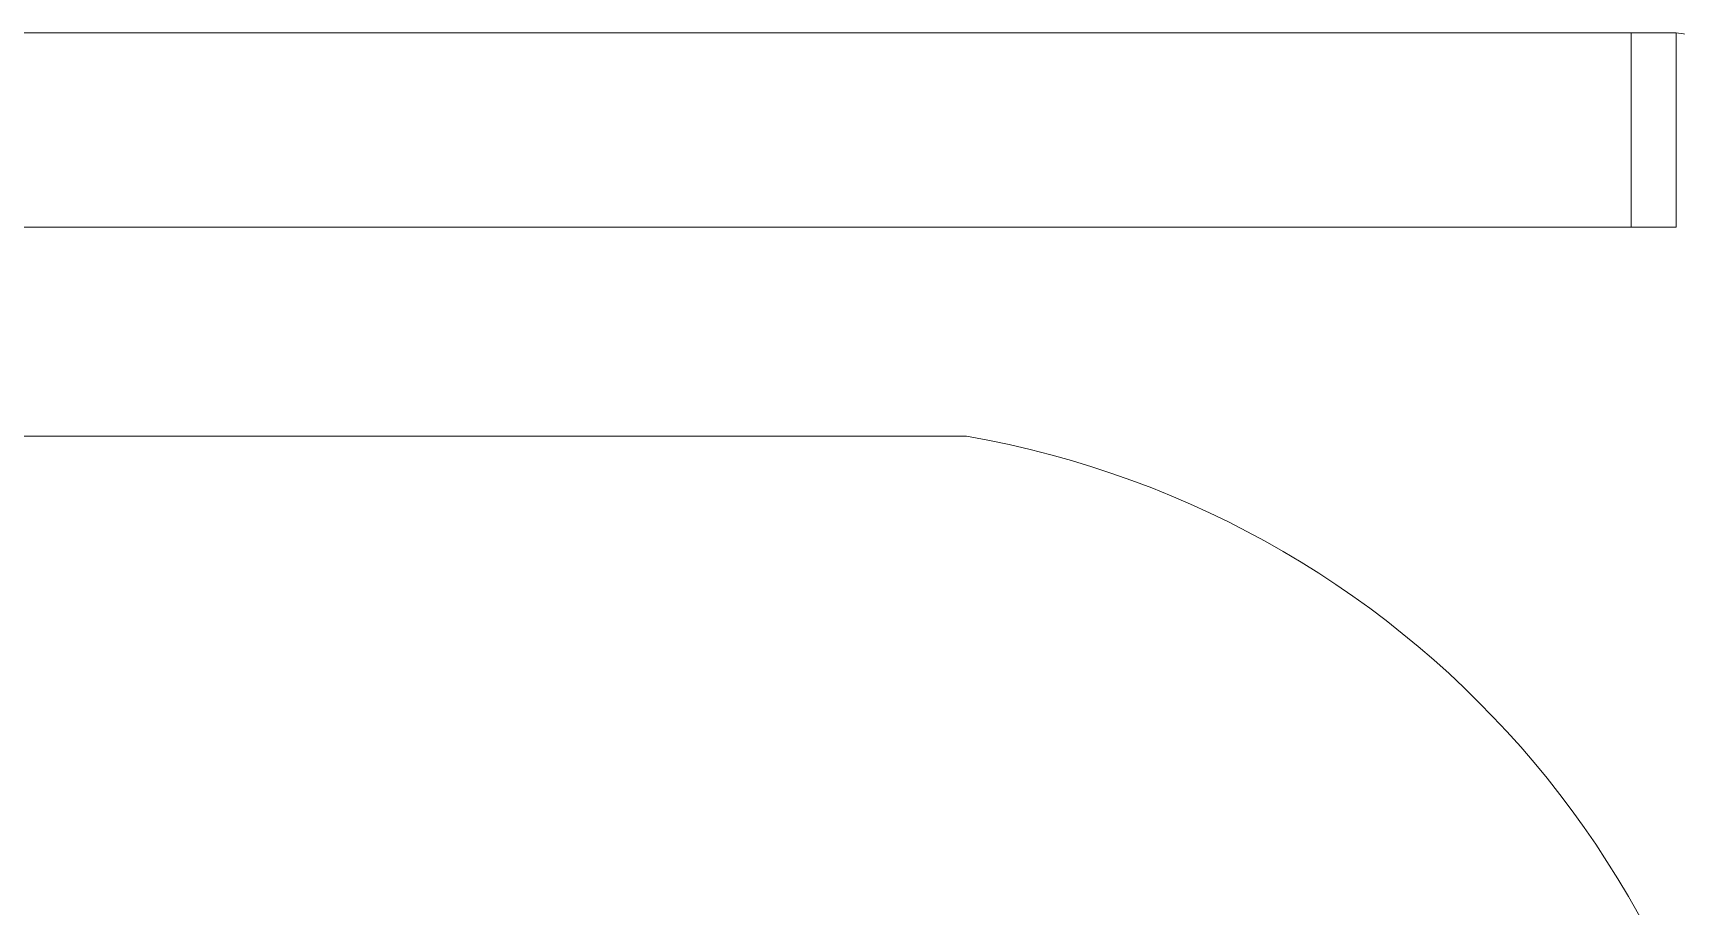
# Model space of a CAD drawing. Extents: x 577108 to 1042908, y 41950 to 81950.
# Drawn here: x 614400 to 614950, y 57535 to 57827 of the extents above; entities that cross this region are included whole.
import ezdxf

# ---------------------------------------------------------------- set-up
doc = ezdxf.new("R2010")
doc.units = 0
doc.header["$LTSCALE"] = 1000
doc.header["$MEASUREMENT"] = 0
doc.layers.get('0').update_dxf_attribs({"linetype": 'CONTINUOUS', "lineweight": 13})
doc.layers.add('fix', color=6, linetype='CONTINUOUS', lineweight=15)

# ---------------------------------------------------------------- blocks, each defined once
blk = doc.blocks.new('BATHTUB')
for p, q in [((18.77548717958325, 7.196428953830264), (18.77548717958325, 7.131428953830266)), ((18.79048717958324, 7.196428953830264), (18.79048717958324, 7.131428953830266)), ((18.77548717958325, 7.131428953830266), (19.87548717958327, 7.131428953830266)), ((19.01298717958332, 7.061428953830273), (19.63798717958332, 7.061428953830273))]:
    blk.add_line(p, q)
blk.add_lwpolyline([(19.87548717958327, 7.196428953830264), (18.77548717958325, 7.196428953830264, 0.8888888888888888), (18.77548717958325, 6.296428953830258), (19.87548717958327, 6.296428953830258, 0.8888888888888888)], format="xyb", close=True)
blk.add_arc((19.06770416071538, 6.746428953830275), 0.3197169811320755, 99.85421989344242, 260.1457801065576)

msp = doc.modelspace()

# ---------------------------------------------------------------- block references
at = {"layer": 'fix', "xscale": -1000, "yscale": 1000, "zscale": 1000}
msp.add_blockref('BATHTUB', (633725.5165623567, 50630.60343361367), dxfattribs=at)

doc.saveas('drawing.dxf')
